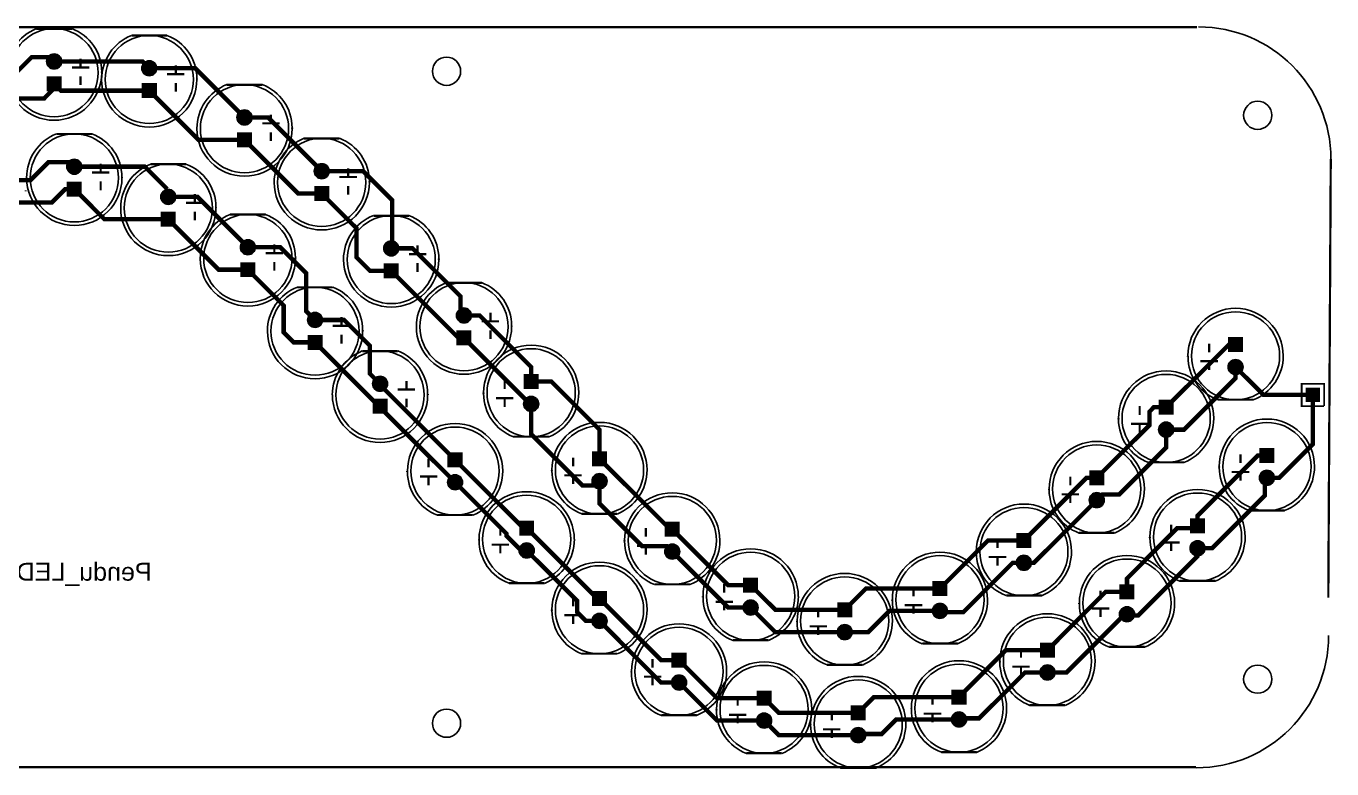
# Model space of a CAD drawing. Header units: millimetres. Extents: x -68 to 200, y -2 to 82.
# Drawn here: x 52.3 to 200.4, y -2.2 to 82.1 of the extents above; entities that cross this region are included whole.
import ezdxf

# ---------------------------------------------------------------- set-up
doc = ezdxf.new("R2010")
doc.units = ezdxf.units.MM
for name, color, linetype, true_color in [('BoardOutLine', 7, 'Continuous', 0xff00ff), ('BottomSolderMaskLayer', 7, 'Continuous', 0xaa00ff), ('Multi-Layer', 7, 'Continuous', 0xc0c0c0), ('TopLayer', 7, 'Continuous', 0xff0000), ('TopSilkLayer', 7, 'Continuous', 0xffcc00), ('TopSolderMaskLayer', 7, 'Continuous', 0x800080)]:
    doc.layers.add(name, color=color, linetype=linetype, true_color=true_color)
doc.styles.get("Standard").update_dxf_attribs({"font": 'arial.ttf'})

msp = doc.modelspace()

# ---------------------------------------------------------------- hatches: boundary and pattern name
at = {"layer": 'BottomSolderMaskLayer'}
for points in [[(54.65, 78.11, 1), (56.35, 78.11, 1)], [(65.44, 77.34, 1), (67.15, 77.34, 1)], [(54.65, 74.71), (54.65, 76.42), (56.35, 76.42), (56.35, 74.71)], [(65.44, 73.95), (65.44, 75.65), (67.15, 75.65), (67.15, 73.95)], [(76.24, 71.76, 1), (77.94, 71.76, 1)], [(76.24, 68.36), (76.24, 70.07), (77.94, 70.07), (77.94, 68.36)], [(56.93, 66.17, 1), (58.64, 66.17, 1)], [(85, 65.66, 1), (86.7, 65.66, 1)], [(56.93, 62.78), (56.93, 64.48), (58.64, 64.48), (58.64, 62.78)], [(85, 62.27), (85, 63.97), (86.7, 63.97), (86.7, 62.27)], [(67.6, 62.74, 1), (69.3, 62.74, 1)], [(67.6, 59.35), (67.6, 61.05), (69.3, 61.05), (69.3, 59.35)], [(76.62, 57.02, 1), (78.32, 57.02, 1)], [(92.88, 56.9, 1), (94.58, 56.9, 1)], [(76.62, 53.63), (76.62, 55.33), (78.32, 55.33), (78.32, 53.63)], [(92.88, 53.51), (92.88, 55.21), (94.58, 55.21), (94.58, 53.51)], [(84.24, 48.77, 1), (85.94, 48.77, 1)], [(101.13, 49.28, 1), (102.83, 49.28, 1)], [(101.13, 45.89), (101.13, 47.59), (102.83, 47.59), (102.83, 45.89)], [(84.24, 45.38), (84.24, 47.08), (85.94, 47.08), (85.94, 45.38)], [(190.34, 46.83), (190.34, 45.12), (188.63, 45.12), (188.63, 46.83)], [(188.63, 43.43, 1), (190.34, 43.43, 1)], [(91.61, 41.53, 1), (93.31, 41.53, 1)], [(110.45, 42.63), (110.45, 40.93), (108.75, 40.93), (108.75, 42.63)], [(108.75, 39.24, 1), (110.45, 39.24, 1)], [(199.06, 41.07), (199.06, 39.45), (197.43, 39.45), (197.43, 41.07)], [(91.61, 38.14), (91.61, 39.84), (93.31, 39.84), (93.31, 38.14)], [(182.46, 39.71), (182.46, 38.01), (180.76, 38.01), (180.76, 39.71)], [(180.76, 36.32, 1), (182.46, 36.32, 1)], [(193.89, 34.25), (193.89, 32.55), (192.19, 32.55), (192.19, 34.25)], [(101.82, 33.74), (101.82, 32.04), (100.11, 32.04), (100.11, 33.74)], [(118.2, 33.87), (118.2, 32.17), (116.5, 32.17), (116.5, 33.87)], [(100.11, 30.35, 1), (101.82, 30.35, 1)], [(116.5, 30.48, 1), (118.2, 30.48, 1)], [(174.59, 31.71), (174.59, 30.01), (172.89, 30.01), (172.89, 31.71)], [(192.19, 30.86, 1), (193.89, 30.86, 1)], [(172.89, 28.32, 1), (174.59, 28.32, 1)], [(109.94, 26), (109.94, 24.3), (108.24, 24.3), (108.24, 26)], [(126.45, 25.87), (126.45, 24.17), (124.75, 24.17), (124.75, 25.87)], [(186.02, 26.25), (186.02, 24.55), (184.32, 24.55), (184.32, 26.25)], [(166.33, 24.6), (166.33, 22.9), (164.63, 22.9), (164.63, 24.6)], [(184.32, 22.86, 1), (186.02, 22.86, 1)], [(108.24, 22.61, 1), (109.94, 22.61, 1)], [(124.75, 22.48, 1), (126.45, 22.48, 1)], [(164.63, 21.21, 1), (166.33, 21.21, 1)], [(135.34, 19.52), (135.34, 17.82), (133.64, 17.82), (133.64, 19.52)], [(118.2, 18), (118.2, 16.29), (116.5, 16.29), (116.5, 18)], [(156.81, 19.14), (156.81, 17.44), (155.11, 17.44), (155.11, 19.14)], [(178.02, 18.76), (178.02, 17.06), (176.31, 17.06), (176.31, 18.76)], [(133.64, 16.13, 1), (135.34, 16.13, 1)], [(146.01, 16.73), (146.01, 15.02), (144.31, 15.02), (144.31, 16.73)], [(155.11, 15.75, 1), (156.81, 15.75, 1)], [(116.5, 14.61, 1), (118.2, 14.61, 1)], [(176.31, 15.37, 1), (178.02, 15.37, 1)], [(144.31, 13.34, 1), (146.01, 13.34, 1)], [(169, 12.15), (169, 10.45), (167.3, 10.45), (167.3, 12.15)], [(127.22, 11.01), (127.22, 9.31), (125.51, 9.31), (125.51, 11.01)], [(167.3, 8.76, 1), (169, 8.76, 1)], [(125.51, 7.62, 1), (127.22, 7.62, 1)], [(136.87, 6.69), (136.87, 4.99), (135.17, 4.99), (135.17, 6.69)], [(158.97, 6.82), (158.97, 5.12), (157.26, 5.12), (157.26, 6.82)], [(147.54, 5.04), (147.54, 3.34), (145.83, 3.34), (145.83, 5.04)], [(135.17, 3.3, 1), (136.87, 3.3, 1)], [(157.26, 3.43, 1), (158.97, 3.43, 1)], [(145.83, 1.65, 1), (147.54, 1.65, 1)]]:
    msp.add_hatch(color=256, dxfattribs=at).paths.add_polyline_path(points)
at = {"layer": 'Multi-Layer'}
for points in [[(54.67, 78.11, 1), (56.32, 78.11, 1)], [(65.47, 77.34, 1), (67.12, 77.34, 1)], [(54.67, 74.74), (54.67, 76.39), (56.32, 76.39), (56.32, 74.74)], [(65.47, 73.98), (65.47, 75.63), (67.12, 75.63), (67.12, 73.98)], [(76.26, 71.76, 1), (77.91, 71.76, 1)], [(76.26, 68.39), (76.26, 70.04), (77.91, 70.04), (77.91, 68.39)], [(56.96, 66.17, 1), (58.61, 66.17, 1)], [(85.03, 65.66, 1), (86.68, 65.66, 1)], [(56.96, 62.8), (56.96, 64.45), (58.61, 64.45), (58.61, 62.8)], [(85.03, 62.29), (85.03, 63.94), (86.68, 63.94), (86.68, 62.29)], [(67.63, 62.74, 1), (69.28, 62.74, 1)], [(67.63, 59.37), (67.63, 61.02), (69.28, 61.02), (69.28, 59.37)], [(76.64, 57.02, 1), (78.3, 57.02, 1)], [(92.9, 56.9, 1), (94.55, 56.9, 1)], [(76.64, 53.66), (76.64, 55.31), (78.3, 55.31), (78.3, 53.66)], [(92.9, 53.53), (92.9, 55.18), (94.55, 55.18), (94.55, 53.53)], [(84.26, 48.77, 1), (85.92, 48.77, 1)], [(101.16, 49.28, 1), (102.81, 49.28, 1)], [(101.16, 45.91), (101.16, 47.56), (102.81, 47.56), (102.81, 45.91)], [(84.26, 45.4), (84.26, 47.05), (85.92, 47.05), (85.92, 45.4)], [(190.31, 46.8), (190.31, 45.15), (188.66, 45.15), (188.66, 46.8)], [(188.66, 43.43, 1), (190.31, 43.43, 1)], [(91.63, 41.53, 1), (93.28, 41.53, 1)], [(110.43, 42.61), (110.43, 40.96), (108.78, 40.96), (108.78, 42.61)], [(108.78, 39.24, 1), (110.43, 39.24, 1)], [(199.03, 41.05), (199.03, 39.47), (197.46, 39.47), (197.46, 41.05)], [(91.63, 38.16), (91.63, 39.81), (93.28, 39.81), (93.28, 38.16)], [(182.44, 39.69), (182.44, 38.04), (180.78, 38.04), (180.78, 39.69)], [(180.78, 36.32, 1), (182.44, 36.32, 1)], [(193.87, 34.23), (193.87, 32.58), (192.21, 32.58), (192.21, 34.23)], [(101.79, 33.72), (101.79, 32.07), (100.14, 32.07), (100.14, 33.72)], [(118.17, 33.85), (118.17, 32.19), (116.52, 32.19), (116.52, 33.85)], [(100.14, 30.35, 1), (101.79, 30.35, 1)], [(116.52, 30.48, 1), (118.17, 30.48, 1)], [(174.56, 31.69), (174.56, 30.04), (172.91, 30.04), (172.91, 31.69)], [(192.21, 30.86, 1), (193.87, 30.86, 1)], [(172.91, 28.32, 1), (174.56, 28.32, 1)], [(109.92, 25.97), (109.92, 24.32), (108.27, 24.32), (108.27, 25.97)], [(126.43, 25.84), (126.43, 24.19), (124.78, 24.19), (124.78, 25.84)], [(185.99, 26.23), (185.99, 24.57), (184.34, 24.57), (184.34, 26.23)], [(166.31, 24.57), (166.31, 22.92), (164.66, 22.92), (164.66, 24.57)], [(108.27, 22.61, 1), (109.92, 22.61, 1)], [(124.78, 22.48, 1), (126.43, 22.48, 1)], [(184.34, 22.86, 1), (185.99, 22.86, 1)], [(164.66, 21.21, 1), (166.31, 21.21, 1)], [(135.32, 19.49), (135.32, 17.84), (133.67, 17.84), (133.67, 19.49)], [(118.17, 17.97), (118.17, 16.32), (116.52, 16.32), (116.52, 17.97)], [(156.78, 19.11), (156.78, 17.46), (155.13, 17.46), (155.13, 19.11)], [(177.99, 18.73), (177.99, 17.08), (176.34, 17.08), (176.34, 18.73)], [(133.67, 16.13, 1), (135.32, 16.13, 1)], [(145.99, 16.7), (145.99, 15.05), (144.34, 15.05), (144.34, 16.7)], [(155.13, 15.75, 1), (156.78, 15.75, 1)], [(116.52, 14.61, 1), (118.17, 14.61, 1)], [(176.34, 15.37, 1), (177.99, 15.37, 1)], [(144.34, 13.34, 1), (145.99, 13.34, 1)], [(168.97, 12.13), (168.97, 10.48), (167.32, 10.48), (167.32, 12.13)], [(127.19, 10.99), (127.19, 9.33), (125.54, 9.33), (125.54, 10.99)], [(167.32, 8.76, 1), (168.97, 8.76, 1)], [(125.54, 7.62, 1), (127.19, 7.62, 1)], [(136.84, 6.67), (136.84, 5.02), (135.19, 5.02), (135.19, 6.67)], [(158.94, 6.79), (158.94, 5.14), (157.29, 5.14), (157.29, 6.79)], [(147.51, 5.02), (147.51, 3.37), (145.86, 3.37), (145.86, 5.02)], [(135.19, 3.3, 1), (136.84, 3.3, 1)], [(157.29, 3.43, 1), (158.94, 3.43, 1)], [(145.86, 1.65, 1), (147.51, 1.65, 1)]]:
    msp.add_hatch(color=256, dxfattribs=at).paths.add_polyline_path(points)
at = {"layer": 'TopSolderMaskLayer'}
for points in [[(54.65, 78.11, 1), (56.35, 78.11, 1)], [(65.44, 77.34, 1), (67.15, 77.34, 1)], [(54.65, 74.71), (54.65, 76.42), (56.35, 76.42), (56.35, 74.71)], [(65.44, 73.95), (65.44, 75.65), (67.15, 75.65), (67.15, 73.95)], [(76.24, 71.76, 1), (77.94, 71.76, 1)], [(76.24, 68.36), (76.24, 70.07), (77.94, 70.07), (77.94, 68.36)], [(56.93, 66.17, 1), (58.64, 66.17, 1)], [(85, 65.66, 1), (86.7, 65.66, 1)], [(56.93, 62.78), (56.93, 64.48), (58.64, 64.48), (58.64, 62.78)], [(85, 62.27), (85, 63.97), (86.7, 63.97), (86.7, 62.27)], [(67.6, 62.74, 1), (69.3, 62.74, 1)], [(67.6, 59.35), (67.6, 61.05), (69.3, 61.05), (69.3, 59.35)], [(76.62, 57.02, 1), (78.32, 57.02, 1)], [(92.88, 56.9, 1), (94.58, 56.9, 1)], [(76.62, 53.63), (76.62, 55.33), (78.32, 55.33), (78.32, 53.63)], [(92.88, 53.51), (92.88, 55.21), (94.58, 55.21), (94.58, 53.51)], [(84.24, 48.77, 1), (85.94, 48.77, 1)], [(101.13, 49.28, 1), (102.83, 49.28, 1)], [(101.13, 45.89), (101.13, 47.59), (102.83, 47.59), (102.83, 45.89)], [(84.24, 45.38), (84.24, 47.08), (85.94, 47.08), (85.94, 45.38)], [(190.34, 46.83), (190.34, 45.12), (188.63, 45.12), (188.63, 46.83)], [(188.63, 43.43, 1), (190.34, 43.43, 1)], [(91.61, 41.53, 1), (93.31, 41.53, 1)], [(110.45, 42.63), (110.45, 40.93), (108.75, 40.93), (108.75, 42.63)], [(108.75, 39.24, 1), (110.45, 39.24, 1)], [(199.06, 41.07), (199.06, 39.45), (197.43, 39.45), (197.43, 41.07)], [(91.61, 38.14), (91.61, 39.84), (93.31, 39.84), (93.31, 38.14)], [(182.46, 39.71), (182.46, 38.01), (180.76, 38.01), (180.76, 39.71)], [(180.76, 36.32, 1), (182.46, 36.32, 1)], [(193.89, 34.25), (193.89, 32.55), (192.19, 32.55), (192.19, 34.25)], [(101.82, 33.74), (101.82, 32.04), (100.11, 32.04), (100.11, 33.74)], [(118.2, 33.87), (118.2, 32.17), (116.5, 32.17), (116.5, 33.87)], [(100.11, 30.35, 1), (101.82, 30.35, 1)], [(116.5, 30.48, 1), (118.2, 30.48, 1)], [(174.59, 31.71), (174.59, 30.01), (172.89, 30.01), (172.89, 31.71)], [(192.19, 30.86, 1), (193.89, 30.86, 1)], [(172.89, 28.32, 1), (174.59, 28.32, 1)], [(109.94, 26), (109.94, 24.3), (108.24, 24.3), (108.24, 26)], [(126.45, 25.87), (126.45, 24.17), (124.75, 24.17), (124.75, 25.87)], [(186.02, 26.25), (186.02, 24.55), (184.32, 24.55), (184.32, 26.25)], [(166.33, 24.6), (166.33, 22.9), (164.63, 22.9), (164.63, 24.6)], [(184.32, 22.86, 1), (186.02, 22.86, 1)], [(108.24, 22.61, 1), (109.94, 22.61, 1)], [(124.75, 22.48, 1), (126.45, 22.48, 1)], [(164.63, 21.21, 1), (166.33, 21.21, 1)], [(135.34, 19.52), (135.34, 17.82), (133.64, 17.82), (133.64, 19.52)], [(118.2, 18), (118.2, 16.29), (116.5, 16.29), (116.5, 18)], [(156.81, 19.14), (156.81, 17.44), (155.11, 17.44), (155.11, 19.14)], [(178.02, 18.76), (178.02, 17.06), (176.31, 17.06), (176.31, 18.76)], [(133.64, 16.13, 1), (135.34, 16.13, 1)], [(146.01, 16.73), (146.01, 15.02), (144.31, 15.02), (144.31, 16.73)], [(155.11, 15.75, 1), (156.81, 15.75, 1)], [(116.5, 14.61, 1), (118.2, 14.61, 1)], [(176.31, 15.37, 1), (178.02, 15.37, 1)], [(144.31, 13.34, 1), (146.01, 13.34, 1)], [(169, 12.15), (169, 10.45), (167.3, 10.45), (167.3, 12.15)], [(127.22, 11.01), (127.22, 9.31), (125.51, 9.31), (125.51, 11.01)], [(167.3, 8.76, 1), (169, 8.76, 1)], [(125.51, 7.62, 1), (127.22, 7.62, 1)], [(136.87, 6.69), (136.87, 4.99), (135.17, 4.99), (135.17, 6.69)], [(158.97, 6.82), (158.97, 5.12), (157.26, 5.12), (157.26, 6.82)], [(147.54, 5.04), (147.54, 3.34), (145.83, 3.34), (145.83, 5.04)], [(135.17, 3.3, 1), (136.87, 3.3, 1)], [(157.26, 3.43, 1), (158.97, 3.43, 1)], [(145.83, 1.65, 1), (147.54, 1.65, 1)]]:
    msp.add_hatch(color=256, dxfattribs=at).paths.add_polyline_path(points)

# ---------------------------------------------------------------- linework, layer by layer
at = {"layer": 'BoardOutLine', "const_width": 0.254}
for points in [[(15.11, 82), (185.11, 82)], [(200.28, 67.06), (200, 17.27)], [(185, -2), (15, -2)]]:
    msp.add_lwpolyline(points, dxfattribs=at)
at = {"layer": 'BoardOutLine'}
for centre, start, end in [((185.29, 67.04), 0, 90), ((185.03, 12.95), 270, 0)]:
    msp.add_arc(centre, 15, start, end, dxfattribs=at)
at = {"layer": 'BottomSolderMaskLayer'}
for centre, radius in [((55.5, 78.11), 0.851), ((55.5, 78.11), 0.458), ((66.29, 77.34), 0.851), ((66.29, 77.34), 0.458), ((55.5, 75.57), 0.458), ((66.29, 74.8), 0.458), ((77.09, 71.76), 0.851), ((77.09, 71.76), 0.458), ((77.09, 69.22), 0.458), ((57.79, 66.17), 0.851), ((57.79, 66.17), 0.458), ((85.85, 65.66), 0.851), ((85.85, 65.66), 0.458), ((57.79, 63.63), 0.458), ((68.45, 62.74), 0.851), ((68.45, 62.74), 0.458), ((85.85, 63.12), 0.458), ((68.45, 60.2), 0.458), ((77.47, 57.02), 0.851), ((77.47, 57.02), 0.458), ((93.73, 56.9), 0.851), ((93.73, 56.9), 0.458), ((77.47, 54.48), 0.458), ((93.73, 54.36), 0.458), ((85.09, 48.77), 0.851), ((85.09, 48.77), 0.458), ((101.98, 49.28), 0.851), ((101.98, 49.28), 0.458), ((85.09, 46.23), 0.458), ((101.98, 46.74), 0.458), ((189.48, 45.97), 0.458), ((189.48, 43.43), 0.851), ((189.48, 43.43), 0.458), ((92.46, 41.53), 0.851), ((92.46, 41.53), 0.458), ((109.6, 41.78), 0.458), ((109.6, 39.24), 0.851), ((198.25, 40.26), 0.459), ((92.46, 38.99), 0.458), ((109.6, 39.24), 0.458), ((181.61, 38.86), 0.458), ((181.61, 36.32), 0.851), ((181.61, 36.32), 0.458), ((100.97, 32.89), 0.458), ((117.35, 33.02), 0.458), ((193.04, 33.4), 0.458), ((100.97, 30.35), 0.851), ((117.35, 30.48), 0.851), ((173.74, 30.86), 0.458), ((193.04, 30.86), 0.851), ((193.04, 30.86), 0.458), ((100.97, 30.35), 0.458), ((117.35, 30.48), 0.458), ((173.74, 28.32), 0.851), ((173.74, 28.32), 0.458), ((109.09, 25.15), 0.458), ((125.6, 25.02), 0.458), ((185.17, 25.4), 0.458), ((165.48, 23.75), 0.458), ((185.17, 22.86), 0.851), ((109.09, 22.61), 0.851), ((109.09, 22.61), 0.458), ((125.6, 22.48), 0.851), ((125.6, 22.48), 0.458), ((185.17, 22.86), 0.458), ((165.48, 21.21), 0.851), ((165.48, 21.21), 0.458), ((134.49, 18.67), 0.458), ((155.96, 18.29), 0.458), ((177.17, 17.91), 0.458), ((117.35, 17.15), 0.458), ((134.49, 16.13), 0.851), ((134.49, 16.13), 0.458), ((145.16, 15.88), 0.458), ((155.96, 15.75), 0.851), ((117.35, 14.61), 0.851), ((117.35, 14.61), 0.458), ((155.96, 15.75), 0.458), ((177.17, 15.37), 0.851), ((177.17, 15.37), 0.458), ((145.16, 13.34), 0.851), ((145.16, 13.34), 0.458), ((126.37, 10.16), 0.458), ((168.15, 11.3), 0.458), ((168.15, 8.76), 0.851), ((168.15, 8.76), 0.458), ((126.37, 7.62), 0.851), ((126.37, 7.62), 0.458), ((136.02, 5.84), 0.458), ((158.12, 5.97), 0.458), ((146.69, 4.19), 0.458), ((136.02, 3.3), 0.851), ((136.02, 3.3), 0.458), ((158.12, 3.43), 0.851), ((158.12, 3.43), 0.458), ((146.69, 1.65), 0.851), ((146.69, 1.65), 0.458)]:
    msp.add_circle(centre, radius, dxfattribs=at)
at = {"layer": 'Multi-Layer'}
for centre, radius in [((55.5, 78.11), 0.826), ((55.5, 78.11), 0.445), ((100, 77), 1.6), ((66.29, 77.34), 0.826), ((66.29, 77.34), 0.445), ((55.5, 75.57), 0.445), ((66.29, 74.8), 0.445), ((77.09, 71.76), 0.826), ((192, 72), 1.6), ((77.09, 71.76), 0.445), ((77.09, 69.22), 0.445), ((57.79, 66.17), 0.826), ((57.79, 66.17), 0.445), ((85.85, 65.66), 0.826), ((85.85, 65.66), 0.445), ((57.79, 63.63), 0.445), ((68.45, 62.74), 0.826), ((68.45, 62.74), 0.445), ((85.85, 63.12), 0.445), ((68.45, 60.2), 0.445), ((77.47, 57.02), 0.826), ((77.47, 57.02), 0.445), ((93.73, 56.9), 0.826), ((93.73, 56.9), 0.445), ((77.47, 54.48), 0.445), ((93.73, 54.36), 0.445), ((85.09, 48.77), 0.826), ((85.09, 48.77), 0.445), ((101.98, 49.28), 0.826), ((101.98, 49.28), 0.445), ((85.09, 46.23), 0.445), ((101.98, 46.74), 0.445), ((189.48, 45.97), 0.445), ((189.48, 43.43), 0.826), ((189.48, 43.43), 0.445), ((92.46, 41.53), 0.826), ((92.46, 41.53), 0.445), ((109.6, 41.78), 0.445), ((109.6, 39.24), 0.826), ((198.25, 40.26), 0.445), ((92.46, 38.99), 0.445), ((109.6, 39.24), 0.445), ((181.61, 38.86), 0.445), ((181.61, 36.32), 0.826), ((181.61, 36.32), 0.445), ((100.97, 32.89), 0.445), ((117.35, 33.02), 0.445), ((193.04, 33.4), 0.445), ((100.97, 30.35), 0.826), ((117.35, 30.48), 0.826), ((173.74, 30.86), 0.445), ((193.04, 30.86), 0.826), ((193.04, 30.86), 0.445), ((100.97, 30.35), 0.445), ((117.35, 30.48), 0.445), ((173.74, 28.32), 0.826), ((173.74, 28.32), 0.445), ((109.09, 25.15), 0.445), ((125.6, 25.02), 0.445), ((185.17, 25.4), 0.445), ((165.48, 23.75), 0.445), ((109.09, 22.61), 0.826), ((109.09, 22.61), 0.445), ((125.6, 22.48), 0.826), ((125.6, 22.48), 0.445), ((185.17, 22.86), 0.826), ((185.17, 22.86), 0.445), ((165.48, 21.21), 0.826), ((165.48, 21.21), 0.445), ((134.49, 18.67), 0.445), ((155.96, 18.29), 0.445), ((177.17, 17.91), 0.445), ((117.35, 17.15), 0.445), ((134.49, 16.13), 0.826), ((134.49, 16.13), 0.445), ((145.16, 15.88), 0.445), ((155.96, 15.75), 0.826), ((117.35, 14.61), 0.826), ((117.35, 14.61), 0.445), ((155.96, 15.75), 0.445), ((177.17, 15.37), 0.826), ((177.17, 15.37), 0.445), ((145.16, 13.34), 0.826), ((145.16, 13.34), 0.445), ((126.37, 10.16), 0.445), ((168.15, 11.3), 0.445), ((168.15, 8.76), 0.826), ((168.15, 8.76), 0.445), ((192, 8), 1.6), ((126.37, 7.62), 0.826), ((126.37, 7.62), 0.445), ((136.02, 5.84), 0.445), ((158.12, 5.97), 0.445), ((100, 3), 1.6), ((146.69, 4.19), 0.445), ((136.02, 3.3), 0.826), ((136.02, 3.3), 0.445), ((158.12, 3.43), 0.826), ((158.12, 3.43), 0.445), ((146.69, 1.65), 0.826), ((146.69, 1.65), 0.445)]:
    msp.add_circle(centre, radius, dxfattribs=at)
at = {"layer": 'TopLayer', "const_width": 0.5}
for points in [[(44.45, 76.2), (50.55, 76.2), (52.96, 78.61), (54.99, 78.61), (55.5, 78.11)], [(55.5, 78.11), (65.53, 78.11), (66.29, 77.34)], [(66.29, 77.34), (71.5, 77.34), (77.09, 71.76)], [(44.45, 73.66), (44.7, 73.91), (54.36, 73.91), (55.5, 75.06), (55.5, 75.57)], [(55.5, 75.57), (56.26, 74.8), (66.29, 74.8)], [(66.29, 74.8), (71.88, 69.22), (77.09, 69.22)], [(77.09, 71.76), (79.76, 71.76), (85.85, 65.66)], [(77.09, 69.22), (83.19, 63.12), (85.85, 63.12)], [(46.86, 64.64), (52.83, 64.64), (54.86, 66.68), (57.28, 66.68), (57.79, 66.17)], [(57.79, 66.17), (65.79, 66.17), (68.33, 63.63)], [(85.85, 65.66), (90.55, 65.66), (93.85, 62.36), (93.85, 56.52)], [(46.86, 62.1), (55.25, 62.1), (56.77, 63.63), (57.79, 63.63)], [(57.79, 63.63), (61.21, 60.2), (68.45, 60.2)], [(68.45, 62.74), (71.76, 62.74), (77.47, 57.02)], [(85.85, 63.12), (89.79, 59.18), (89.79, 55.88), (91.31, 54.36), (93.73, 54.36)], [(68.45, 60.2), (74.17, 54.48), (77.47, 54.48)], [(77.47, 57.02), (81.15, 57.02), (84.07, 54.1), (84.07, 49.78), (85.09, 48.77)], [(93.73, 56.9), (96.14, 56.9), (101.6, 51.44), (101.6, 49.66), (101.98, 49.28)], [(77.47, 54.48), (81.53, 50.42), (81.53, 47.37), (82.68, 46.23), (85.09, 46.23)], [(93.73, 54.36), (101.35, 46.74), (101.98, 46.74)], [(85.09, 48.77), (88.39, 48.77), (91.31, 45.85), (91.31, 42.67), (92.46, 41.53)], [(101.98, 49.28), (103.76, 49.28), (109.6, 43.43), (109.6, 41.78)], [(85.09, 46.23), (92.33, 38.99), (92.46, 38.99)], [(101.98, 46.74), (109.47, 39.24), (109.6, 39.24)], [(181.61, 38.86), (188.72, 45.97), (189.48, 45.97)], [(181.61, 36.32), (183.64, 36.32), (189.48, 42.16), (189.48, 43.43)], [(189.48, 43.43), (192.66, 40.26), (198.25, 40.26)], [(100.97, 32.89), (92.46, 41.4), (92.46, 41.53)], [(109.6, 41.78), (111.89, 41.78), (117.35, 36.32), (117.35, 33.02)], [(193.04, 30.86), (194.44, 30.86), (198.25, 34.67), (198.25, 40.26)], [(100.97, 30.35), (92.46, 38.86), (92.46, 38.99)], [(109.6, 39.24), (109.6, 35.81), (115.44, 29.97), (116.84, 29.97), (117.35, 30.48)], [(173.74, 30.86), (179.71, 36.83), (179.71, 38.35), (180.21, 38.86), (181.61, 38.86)], [(173.74, 28.32), (174.37, 28.96), (176.28, 28.96), (181.61, 34.29), (181.61, 36.32)], [(100.97, 32.89), (108.71, 25.15), (109.09, 25.15)], [(117.35, 33.02), (125.35, 25.02), (125.6, 25.02)], [(185.17, 25.4), (185.17, 26.54), (192.02, 33.4), (193.04, 33.4)], [(165.48, 23.75), (172.59, 30.86), (173.74, 30.86)], [(185.17, 22.86), (186.82, 22.86), (192.79, 28.83), (192.79, 30.61), (193.04, 30.86)], [(100.97, 30.35), (106.81, 24.51), (106.81, 24.26), (108.46, 22.61), (109.09, 22.61)], [(117.35, 30.48), (117.35, 27.94), (122.17, 23.11), (124.97, 23.11), (125.6, 22.48)], [(173.74, 28.32), (166.62, 21.21), (165.48, 21.21)], [(109.09, 25.15), (117.09, 17.15), (117.35, 17.15)], [(125.6, 25.02), (131.95, 18.67), (134.49, 18.67)], [(185.17, 25.4), (184.91, 25.15), (182.88, 25.15), (177.17, 19.43), (177.17, 17.91)], [(155.96, 18.29), (161.42, 23.75), (165.48, 23.75)], [(109.09, 22.61), (114.81, 16.89), (114.81, 15.62), (115.82, 14.61), (117.35, 14.61)], [(125.6, 22.48), (131.95, 16.13), (134.49, 16.13)], [(177.17, 15.37), (177.29, 15.24), (178.44, 15.24), (185.17, 21.97), (185.17, 22.86)], [(155.96, 15.75), (156.08, 15.62), (158.62, 15.62), (164.21, 21.21), (165.48, 21.21)], [(134.49, 18.67), (137.29, 15.88), (145.16, 15.88)], [(145.16, 15.88), (147.57, 18.29), (155.96, 18.29)], [(168.15, 11.3), (174.75, 17.91), (177.17, 17.91)], [(117.35, 17.15), (124.33, 10.16), (126.37, 10.16)], [(134.49, 16.13), (137.29, 13.34), (145.16, 13.34)], [(117.35, 14.61), (124.33, 7.62), (126.37, 7.62)], [(145.16, 13.34), (147.83, 13.34), (150.24, 15.75), (155.96, 15.75)], [(168.15, 8.76), (170.31, 8.76), (176.91, 15.37), (177.17, 15.37)], [(126.37, 10.16), (130.68, 5.84), (136.02, 5.84)], [(158.12, 5.97), (163.45, 11.3), (168.15, 11.3)], [(158.12, 3.43), (158.24, 3.56), (160.4, 3.56), (165.61, 8.76), (168.15, 8.76)], [(126.37, 7.62), (130.68, 3.3), (136.02, 3.3)], [(136.02, 5.84), (137.67, 4.19), (146.69, 4.19)], [(146.69, 4.19), (148.46, 5.97), (158.12, 5.97)], [(136.02, 3.3), (137.67, 1.65), (146.69, 1.65)], [(146.69, 1.65), (146.81, 1.78), (149.35, 1.78), (151, 3.43), (158.12, 3.43)]]:
    msp.add_lwpolyline(points, dxfattribs=at)
at = {"layer": 'TopSilkLayer'}
for points, const_width in [([(53.49, 81.81), (57.51, 81.81)], 0.254), ([(64.29, 81.05), (68.3, 81.05)], 0.254), ([(58.5, 77.44), (58.5, 78.44)], 0.254), ([(59.49, 77.44), (58.5, 77.44), (57.51, 77.44)], 0.254), ([(60.91, 76.84), (60.91, 76.94)], 0.254), ([(69.29, 76.68), (69.29, 77.67)], 0.254), ([(58.5, 76.43), (58.5, 75.44)], 0.254), ([(70.28, 76.68), (69.29, 76.68), (68.3, 76.68)], 0.254), ([(69.29, 75.67), (69.29, 74.68)], 0.254), ([(71.7, 76.07), (71.7, 76.17)], 0.254), ([(75.08, 75.46), (79.1, 75.46)], 0.254), ([(81.08, 71.09), (80.09, 71.09), (79.1, 71.09)], 0.254), ([(80.09, 71.09), (80.09, 72.09)], 0.254), ([(55.78, 69.88), (59.79, 69.88)], 0.254), ([(80.09, 70.08), (80.09, 69.09)], 0.254), ([(82.5, 70.49), (82.5, 70.59)], 0.254), ([(83.85, 69.37), (87.86, 69.37)], 0.254), ([(61.77, 65.51), (60.78, 65.51), (59.79, 65.51)], 0.254), ([(60.78, 65.51), (60.78, 66.5)], 0.254), ([(66.45, 66.45), (70.46, 66.45)], 0.254), ([(88.85, 65), (88.85, 65.99)], 0.254), ([(60.78, 64.49), (60.78, 63.5)], 0.254), ([(63.2, 64.9), (63.2, 65)], 0.254), ([(89.84, 65), (88.85, 65), (87.86, 65)], 0.254), ([(88.85, 63.98), (88.85, 62.99)], 0.254), ([(91.26, 64.39), (91.26, 64.49)], 0.254), ([(52.27, 63.37), (52.27, 63.47)], 0.254), ([(72.44, 62.08), (71.45, 62.08), (70.46, 62.08)], 0.254), ([(71.45, 62.08), (71.45, 63.07)], 0.254), ([(71.45, 61.06), (71.45, 60.07)], 0.254), ([(73.86, 61.47), (73.86, 61.57)], 0.254), ([(75.46, 60.73), (79.48, 60.73)], 0.254), ([(91.72, 60.6), (95.73, 60.6)], 0.254), ([(81.46, 56.36), (80.47, 56.36), (79.48, 56.36)], 0.254), ([(80.47, 56.36), (80.47, 57.35)], 0.254), ([(97.71, 56.24), (96.72, 56.24), (95.73, 56.24)], 0.254), ([(96.72, 56.24), (96.72, 57.23)], 0.254), ([(80.47, 55.35), (80.47, 54.36)], 0.254), ([(82.88, 55.75), (82.88, 55.85)], 0.254), ([(96.72, 55.22), (96.72, 54.23)], 0.254), ([(99.14, 55.63), (99.14, 55.73)], 0.254), ([(83.08, 52.48), (87.1, 52.48)], 0.254), ([(99.97, 52.98), (103.99, 52.98)], 0.254), ([(88.09, 48.11), (88.09, 49.1)], 0.254), ([(104.98, 48.62), (104.98, 49.61)], 0.254), ([(89.08, 48.11), (88.09, 48.11), (87.1, 48.11)], 0.254), ([(90.5, 47.5), (90.5, 47.6)], 0.254), ([(105.97, 48.62), (104.98, 48.62), (103.99, 48.62)], 0.254), ([(104.98, 47.6), (104.98, 46.61)], 0.254), ([(107.39, 48.01), (107.39, 48.11)], 0.254), ([(88.09, 47.09), (88.09, 46.1)], 0.254), ([(186.49, 45.11), (186.49, 46.1)], 0.254), ([(90.45, 45.24), (94.46, 45.24)], 0.254), ([(184.07, 44.7), (184.07, 44.6)], 0.254), ([(185.5, 44.09), (186.49, 44.09), (187.48, 44.09)], 0.254), ([(186.49, 44.09), (186.49, 43.1)], 0.254), ([(95.45, 40.87), (95.45, 41.86)], 0.254), ([(106.6, 40.92), (106.6, 41.91)], 0.254), ([(199.52, 38.99), (196.98, 38.99), (196.98, 41.53), (199.52, 41.53), (199.52, 39.62)], 0.203), ([(96.44, 40.87), (95.45, 40.87), (94.46, 40.87)], 0.254), ([(97.87, 40.26), (97.87, 40.36)], 0.254), ([(104.19, 40.51), (104.19, 40.41)], 0.254), ([(105.61, 39.9), (106.6, 39.9), (107.59, 39.9)], 0.254), ([(106.6, 39.9), (106.6, 38.91)], 0.254), ([(95.45, 39.85), (95.45, 38.86)], 0.254), ([(178.61, 38), (178.61, 38.99)], 0.254), ([(191.49, 39.73), (187.48, 39.73)], 0.254), ([(199.52, 38.99), (199.52, 39.62)], 0.203), ([(176.2, 37.59), (176.2, 37.49)], 0.254), ([(177.62, 36.98), (178.61, 36.98), (179.6, 36.98)], 0.254), ([(178.61, 36.98), (178.61, 35.99)], 0.254), ([(111.61, 35.53), (107.59, 35.53)], 0.254), ([(97.97, 32.03), (97.97, 33.02)], 0.254), ([(114.35, 32.16), (114.35, 33.15)], 0.254), ([(183.62, 32.61), (179.6, 32.61)], 0.254), ([(190.04, 32.54), (190.04, 33.53)], 0.254), ([(95.55, 31.62), (95.55, 31.52)], 0.254), ([(96.98, 31.01), (97.97, 31.01), (98.96, 31.01)], 0.254), ([(97.97, 31.01), (97.97, 30.02)], 0.254), ([(111.94, 31.75), (111.94, 31.65)], 0.254), ([(113.36, 31.14), (114.35, 31.14), (115.34, 31.14)], 0.254), ([(114.35, 31.14), (114.35, 30.15)], 0.254), ([(170.74, 30), (170.74, 30.99)], 0.254), ([(187.63, 32.13), (187.63, 32.03)], 0.254), ([(189.05, 31.52), (190.04, 31.52), (191.03, 31.52)], 0.254), ([(190.04, 31.52), (190.04, 30.53)], 0.254), ([(168.33, 29.59), (168.33, 29.49)], 0.254), ([(169.75, 28.98), (170.74, 28.98), (171.73, 28.98)], 0.254), ([(170.74, 28.98), (170.74, 27.99)], 0.254), ([(102.97, 26.64), (98.96, 26.64)], 0.254), ([(119.35, 26.77), (115.34, 26.77)], 0.254), ([(195.05, 27.15), (191.03, 27.15)], 0.254), ([(106.1, 24.28), (106.1, 25.27)], 0.254), ([(122.61, 24.16), (122.61, 25.15)], 0.254), ([(182.17, 24.54), (182.17, 25.53)], 0.254), ([(103.68, 23.88), (103.68, 23.77)], 0.254), ([(120.19, 23.75), (120.19, 23.65)], 0.254), ([(162.48, 22.89), (162.48, 23.88)], 0.254), ([(175.74, 24.61), (171.73, 24.61)], 0.254), ([(179.76, 24.13), (179.76, 24.03)], 0.254), ([(105.11, 23.27), (106.1, 23.27), (107.09, 23.27)], 0.254), ([(106.1, 23.27), (106.1, 22.28)], 0.254), ([(121.62, 23.14), (122.61, 23.14), (123.6, 23.14)], 0.254), ([(122.61, 23.14), (122.61, 22.15)], 0.254), ([(160.07, 22.48), (160.07, 22.38)], 0.254), ([(181.18, 23.52), (182.17, 23.52), (183.16, 23.52)], 0.254), ([(182.17, 23.52), (182.17, 22.53)], 0.254), ([(161.49, 21.87), (162.48, 21.87), (163.47, 21.87)], 0.254), ([(162.48, 21.87), (162.48, 20.88)], 0.254), ([(187.17, 19.15), (183.16, 19.15)], 0.254), ([(111.1, 18.9), (107.09, 18.9)], 0.254), ([(127.61, 18.77), (123.6, 18.77)], 0.254), ([(131.5, 17.81), (131.5, 18.8)], 0.254), ([(152.96, 17.42), (152.96, 18.42)], 0.254), ([(174.17, 17.04), (174.17, 18.03)], 0.254), ([(114.35, 16.28), (114.35, 17.27)], 0.254), ([(129.08, 17.4), (129.08, 17.3)], 0.254), ([(130.51, 16.79), (131.5, 16.79), (132.49, 16.79)], 0.254), ([(131.5, 16.79), (131.5, 15.8)], 0.254), ([(150.55, 17.02), (150.55, 16.92)], 0.254), ([(151.97, 16.41), (152.96, 16.41), (153.95, 16.41)], 0.254), ([(152.96, 16.41), (152.96, 15.42)], 0.254), ([(167.49, 17.5), (163.47, 17.5)], 0.254), ([(171.76, 16.64), (171.76, 16.54)], 0.254), ([(111.94, 15.88), (111.94, 15.77)], 0.254), ([(113.36, 15.27), (114.35, 15.27), (115.34, 15.27)], 0.254), ([(114.35, 15.27), (114.35, 14.27)], 0.254), ([(142.16, 15.01), (142.16, 16)], 0.254), ([(173.18, 16.03), (174.17, 16.03), (175.16, 16.03)], 0.254), ([(174.17, 16.03), (174.17, 15.04)], 0.254), ([(139.75, 14.61), (139.75, 14.5)], 0.254), ([(141.17, 14), (142.16, 14), (143.15, 14)], 0.254), ([(142.16, 14), (142.16, 13)], 0.254), ([(136.5, 12.42), (132.49, 12.42)], 0.254), ([(157.96, 12.04), (153.95, 12.04)], 0.254), ([(119.35, 10.9), (115.34, 10.9)], 0.254), ([(123.37, 9.3), (123.37, 10.29)], 0.254), ([(165.15, 10.44), (165.15, 11.43)], 0.254), ([(179.17, 11.66), (175.16, 11.66)], 0.254), ([(120.96, 8.89), (120.96, 8.79)], 0.254), ([(147.17, 9.63), (143.15, 9.63)], 0.254), ([(162.74, 10.03), (162.74, 9.93)], 0.254), ([(164.16, 9.42), (165.15, 9.42), (166.14, 9.42)], 0.254), ([(165.15, 9.42), (165.15, 8.43)], 0.254), ([(122.38, 8.28), (123.37, 8.28), (124.36, 8.28)], 0.254), ([(123.37, 8.28), (123.37, 7.29)], 0.254), ([(133.02, 4.98), (133.02, 5.97)], 0.254), ([(155.12, 5.11), (155.12, 6.1)], 0.254), ([(130.61, 4.57), (130.61, 4.47)], 0.254), ([(143.69, 3.33), (143.69, 4.32)], 0.254), ([(152.71, 4.7), (152.71, 4.6)], 0.254), ([(170.15, 5.05), (166.14, 5.05)], 0.254), ([(128.37, 3.91), (124.36, 3.91)], 0.254), ([(132.03, 3.96), (133.02, 3.96), (134.01, 3.96)], 0.254), ([(133.02, 3.96), (133.02, 2.97)], 0.254), ([(141.28, 2.92), (141.28, 2.82)], 0.254), ([(154.13, 4.09), (155.12, 4.09), (156.11, 4.09)], 0.254), ([(155.12, 4.09), (155.12, 3.1)], 0.254), ([(142.7, 2.31), (143.69, 2.31), (144.68, 2.31)], 0.254), ([(143.69, 2.31), (143.69, 1.32)], 0.254), ([(138.02, -0.41), (134.01, -0.41)], 0.254), ([(160.12, -0.28), (156.11, -0.28)], 0.254), ([(148.69, -2.06), (144.68, -2.06)], 0.254)]:
    msp.add_lwpolyline(points, dxfattribs=dict(at, const_width=const_width))
for centre in [(55.5, 76.84), (66.29, 76.07), (77.09, 70.49), (57.79, 64.9), (85.85, 64.39), (68.45, 61.47), (77.47, 55.75), (93.73, 55.63), (85.09, 47.5), (101.98, 48.01), (189.48, 44.7), (92.46, 40.26), (109.6, 40.51), (181.61, 37.59), (193.04, 32.13), (100.97, 31.62), (117.35, 31.75), (173.74, 29.59), (109.09, 23.88), (125.6, 23.75), (185.17, 24.13), (165.48, 22.48), (134.49, 17.4), (117.35, 15.88), (155.96, 17.02), (177.17, 16.64), (145.16, 14.61), (168.15, 10.03), (126.37, 8.89), (136.02, 4.57), (158.12, 4.7), (146.69, 2.92)]:
    msp.add_circle(centre, 5, dxfattribs=at)
for centre, radius, start, end in [((55.48, 76.84), 5.38, 111.5687, 179.9999), ((55.67, 76.94), 5.23, 0, 69.5118), ((66.27, 76.07), 5.38, 111.5687, 179.9999), ((66.46, 76.17), 5.23, 0, 69.5118), ((55.5, 76.84), 5.4, 180, 270), ((55.5, 76.84), 5.4, 270, 0), ((66.29, 76.07), 5.4, 180, 270), ((66.29, 76.07), 5.4, 270, 0), ((77.07, 70.49), 5.38, 111.5687, 179.9999), ((77.26, 70.59), 5.23, 0, 69.5118), ((57.76, 64.9), 5.38, 111.5687, 179.9999), ((57.95, 65), 5.23, 0, 69.5118), ((77.09, 70.49), 5.4, 180, 270), ((77.09, 70.49), 5.4, 270, 0), ((85.83, 64.39), 5.38, 111.5687, 179.9999), ((86.02, 64.49), 5.23, 0, 69.5118), ((68.43, 61.47), 5.38, 111.5687, 179.9999), ((68.62, 61.57), 5.23, 0, 69.5118), ((57.79, 64.9), 5.4, 180, 270), ((57.79, 64.9), 5.4, 270, 0), ((85.85, 64.39), 5.4, 180, 270), ((85.85, 64.39), 5.4, 270, 0), ((68.45, 61.47), 5.4, 180, 270), ((68.45, 61.47), 5.4, 270, 0), ((77.45, 55.75), 5.38, 111.5687, 179.9999), ((77.64, 55.85), 5.23, 0, 69.5118), ((93.7, 55.63), 5.38, 111.5687, 179.9999), ((93.9, 55.73), 5.23, 0, 69.5118), ((77.47, 55.75), 5.4, 180, 270), ((77.47, 55.75), 5.4, 270, 0), ((93.73, 55.63), 5.4, 180, 270), ((93.73, 55.63), 5.4, 270, 0), ((85.07, 47.5), 5.38, 111.5687, 179.9999), ((85.26, 47.6), 5.23, 0, 69.5118), ((101.96, 48.01), 5.38, 111.5687, 179.9999), ((102.15, 48.11), 5.23, 0, 69.5118), ((189.48, 44.7), 5.4, 90, 180), ((189.48, 44.7), 5.4, 0, 90), ((85.09, 47.5), 5.4, 180, 270), ((85.09, 47.5), 5.4, 270, 0), ((101.98, 48.01), 5.4, 180, 270), ((101.98, 48.01), 5.4, 270, 0), ((109.6, 40.51), 5.4, 90, 180), ((109.6, 40.51), 5.4, 0, 90), ((92.43, 40.26), 5.38, 111.5687, 179.9999), ((92.63, 40.36), 5.23, 0, 69.5118), ((189.32, 44.6), 5.23, 180, 249.5118), ((189.51, 44.7), 5.38, 291.5687, 359.9999), ((181.61, 37.59), 5.4, 90, 180), ((181.61, 37.59), 5.4, 0, 90), ((92.46, 40.26), 5.4, 180, 270), ((92.46, 40.26), 5.4, 270, 0), ((109.43, 40.41), 5.23, 180, 249.5118), ((109.62, 40.51), 5.38, 291.5687, 359.9999), ((100.97, 31.62), 5.4, 90, 180), ((100.97, 31.62), 5.4, 0, 90), ((117.35, 31.75), 5.4, 90, 180), ((117.35, 31.75), 5.4, 0, 90), ((181.44, 37.49), 5.23, 180, 249.5118), ((181.63, 37.59), 5.38, 291.5687, 359.9999), ((193.04, 32.13), 5.4, 90, 180), ((193.04, 32.13), 5.4, 0, 90), ((173.74, 29.59), 5.4, 90, 180), ((173.74, 29.59), 5.4, 0, 90), ((100.8, 31.52), 5.23, 180, 249.5118), ((100.99, 31.62), 5.38, 291.5687, 359.9999), ((117.18, 31.65), 5.23, 180, 249.5118), ((117.37, 31.75), 5.38, 291.5687, 359.9999), ((192.87, 32.03), 5.23, 180, 249.5118), ((193.06, 32.13), 5.38, 291.5687, 359.9999), ((109.09, 23.88), 5.4, 90, 180), ((109.09, 23.88), 5.4, 0, 90), ((125.6, 23.75), 5.4, 90, 180), ((125.6, 23.75), 5.4, 0, 90), ((173.57, 29.49), 5.23, 180, 249.5118), ((173.76, 29.59), 5.38, 291.5687, 359.9999), ((185.17, 24.13), 5.4, 90, 180), ((185.17, 24.13), 5.4, 0, 90), ((165.48, 22.48), 5.4, 90, 180), ((165.48, 22.48), 5.4, 0, 90), ((108.92, 23.78), 5.23, 180, 249.5118), ((109.12, 23.88), 5.38, 291.5687, 359.9999), ((125.63, 23.75), 5.38, 291.5687, 359.9999), ((185, 24.03), 5.23, 180, 249.5118), ((185.19, 24.13), 5.38, 291.5687, 359.9999), ((125.43, 23.65), 5.23, 180, 249.5118), ((134.49, 17.4), 5.4, 90, 180), ((134.49, 17.4), 5.4, 0, 90), ((155.96, 17.02), 5.4, 90, 180), ((155.96, 17.02), 5.4, 0, 90), ((165.31, 22.38), 5.23, 180, 249.5118), ((165.5, 22.48), 5.38, 291.5687, 359.9999), ((117.35, 15.88), 5.4, 90, 180), ((117.35, 15.88), 5.4, 0, 90), ((177.17, 16.64), 5.4, 90, 180), ((177.17, 16.64), 5.4, 0, 90), ((145.16, 14.61), 5.4, 90, 180), ((145.16, 14.61), 5.4, 0, 90), ((134.32, 17.3), 5.23, 180, 249.5118), ((134.52, 17.4), 5.38, 291.5687, 359.9999), ((155.79, 16.92), 5.23, 180, 249.5118), ((155.98, 17.02), 5.38, 291.5687, 359.9999), ((177, 16.54), 5.23, 180, 249.5118), ((177.19, 16.64), 5.38, 291.5687, 359.9999), ((117.18, 15.78), 5.23, 180, 249.5118), ((117.37, 15.88), 5.38, 291.5687, 359.9999), ((168.15, 10.03), 5.4, 90, 180), ((168.15, 10.03), 5.4, 0, 90), ((126.37, 8.89), 5.4, 90, 180), ((126.37, 8.89), 5.4, 0, 90), ((144.99, 14.51), 5.23, 180, 249.5118), ((145.18, 14.61), 5.38, 291.5687, 359.9999), ((126.39, 8.89), 5.38, 291.5687, 359.9999), ((136.02, 4.57), 5.4, 90, 180), ((136.02, 4.57), 5.4, 0, 90), ((158.12, 4.7), 5.4, 90, 180), ((158.12, 4.7), 5.4, 0, 90), ((167.98, 9.93), 5.23, 180, 249.5118), ((168.17, 10.03), 5.38, 291.5687, 359.9999), ((126.2, 8.79), 5.23, 180, 249.5118), ((146.69, 2.92), 5.4, 90, 180), ((146.69, 2.92), 5.4, 0, 90), ((135.85, 4.47), 5.23, 180, 249.5118), ((136.04, 4.57), 5.38, 291.5687, 359.9999), ((157.95, 4.6), 5.23, 180, 249.5118), ((158.14, 4.7), 5.38, 291.5687, 359.9999), ((146.52, 2.82), 5.23, 180, 249.5118), ((146.71, 2.92), 5.38, 291.5687, 359.9999)]:
    msp.add_arc(centre, radius, start, end, dxfattribs=at)
at = {"layer": 'TopSolderMaskLayer'}
for centre, radius in [((55.5, 78.11), 0.851), ((55.5, 78.11), 0.458), ((66.29, 77.34), 0.851), ((66.29, 77.34), 0.458), ((55.5, 75.57), 0.458), ((66.29, 74.8), 0.458), ((77.09, 71.76), 0.851), ((77.09, 71.76), 0.458), ((77.09, 69.22), 0.458), ((57.79, 66.17), 0.851), ((57.79, 66.17), 0.458), ((85.85, 65.66), 0.851), ((85.85, 65.66), 0.458), ((57.79, 63.63), 0.458), ((68.45, 62.74), 0.851), ((68.45, 62.74), 0.458), ((85.85, 63.12), 0.458), ((68.45, 60.2), 0.458), ((77.47, 57.02), 0.851), ((77.47, 57.02), 0.458), ((93.73, 56.9), 0.851), ((93.73, 56.9), 0.458), ((77.47, 54.48), 0.458), ((93.73, 54.36), 0.458), ((85.09, 48.77), 0.851), ((85.09, 48.77), 0.458), ((101.98, 49.28), 0.851), ((101.98, 49.28), 0.458), ((85.09, 46.23), 0.458), ((101.98, 46.74), 0.458), ((189.48, 45.97), 0.458), ((189.48, 43.43), 0.851), ((189.48, 43.43), 0.458), ((92.46, 41.53), 0.851), ((92.46, 41.53), 0.458), ((109.6, 41.78), 0.458), ((109.6, 39.24), 0.851), ((198.25, 40.26), 0.459), ((92.46, 38.99), 0.458), ((109.6, 39.24), 0.458), ((181.61, 38.86), 0.458), ((181.61, 36.32), 0.851), ((181.61, 36.32), 0.458), ((100.97, 32.89), 0.458), ((117.35, 33.02), 0.458), ((193.04, 33.4), 0.458), ((100.97, 30.35), 0.851), ((117.35, 30.48), 0.851), ((173.74, 30.86), 0.458), ((193.04, 30.86), 0.851), ((193.04, 30.86), 0.458), ((100.97, 30.35), 0.458), ((117.35, 30.48), 0.458), ((173.74, 28.32), 0.851), ((173.74, 28.32), 0.458), ((109.09, 25.15), 0.458), ((125.6, 25.02), 0.458), ((185.17, 25.4), 0.458), ((165.48, 23.75), 0.458), ((185.17, 22.86), 0.851), ((109.09, 22.61), 0.851), ((109.09, 22.61), 0.458), ((125.6, 22.48), 0.851), ((125.6, 22.48), 0.458), ((185.17, 22.86), 0.458), ((165.48, 21.21), 0.851), ((165.48, 21.21), 0.458), ((134.49, 18.67), 0.458), ((155.96, 18.29), 0.458), ((177.17, 17.91), 0.458), ((117.35, 17.15), 0.458), ((134.49, 16.13), 0.851), ((134.49, 16.13), 0.458), ((145.16, 15.88), 0.458), ((155.96, 15.75), 0.851), ((117.35, 14.61), 0.851), ((117.35, 14.61), 0.458), ((155.96, 15.75), 0.458), ((177.17, 15.37), 0.851), ((177.17, 15.37), 0.458), ((145.16, 13.34), 0.851), ((145.16, 13.34), 0.458), ((126.37, 10.16), 0.458), ((168.15, 11.3), 0.458), ((168.15, 8.76), 0.851), ((168.15, 8.76), 0.458), ((126.37, 7.62), 0.851), ((126.37, 7.62), 0.458), ((136.02, 5.84), 0.458), ((158.12, 5.97), 0.458), ((146.69, 4.19), 0.458), ((136.02, 3.3), 0.851), ((136.02, 3.3), 0.458), ((158.12, 3.43), 0.851), ((158.12, 3.43), 0.458), ((146.69, 1.65), 0.851), ((146.69, 1.65), 0.458)]:
    msp.add_circle(centre, radius, dxfattribs=at)

# ---------------------------------------------------------------- texts
at = {"layer": 'BottomSilkLayer', "text_generation_flag": 2}
msp.add_text('Pendu_LED, Led for Electropendulum\\nEnergy Exhibition\\nNov 2024 V0.1 10mm leds\\nAmirb@mada.org.il', height=2.032, dxfattribs=at).set_placement((66.55, 19.18))

doc.saveas('drawing.dxf')
